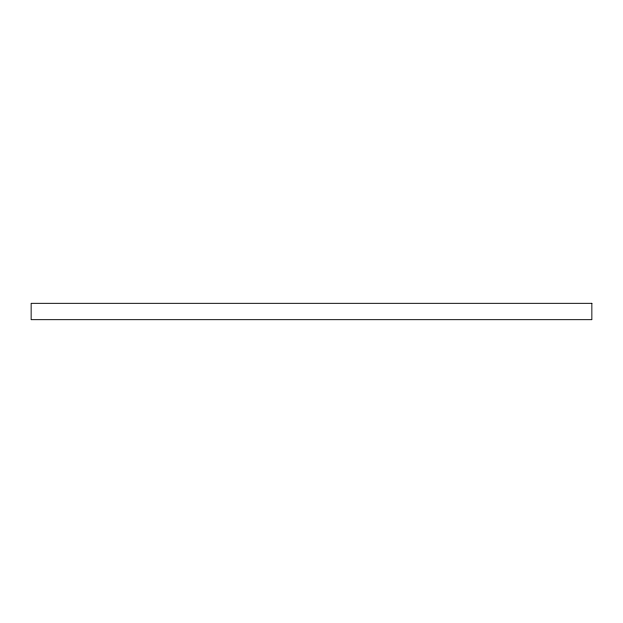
<?xml version="1.0" encoding="UTF-8"?>
<svg xmlns="http://www.w3.org/2000/svg" width="623" height="623" viewBox="0 0 623 623"><rect width="100%" height="100%" fill="white"/><g stroke="black" fill="none" stroke-linecap="round" stroke-linejoin="round"><path stroke-width="0.93" d="M591.85 303.323L591.85 319.677L31.15 319.677L31.15 303.323L591.85 303.323"/></g></svg>
